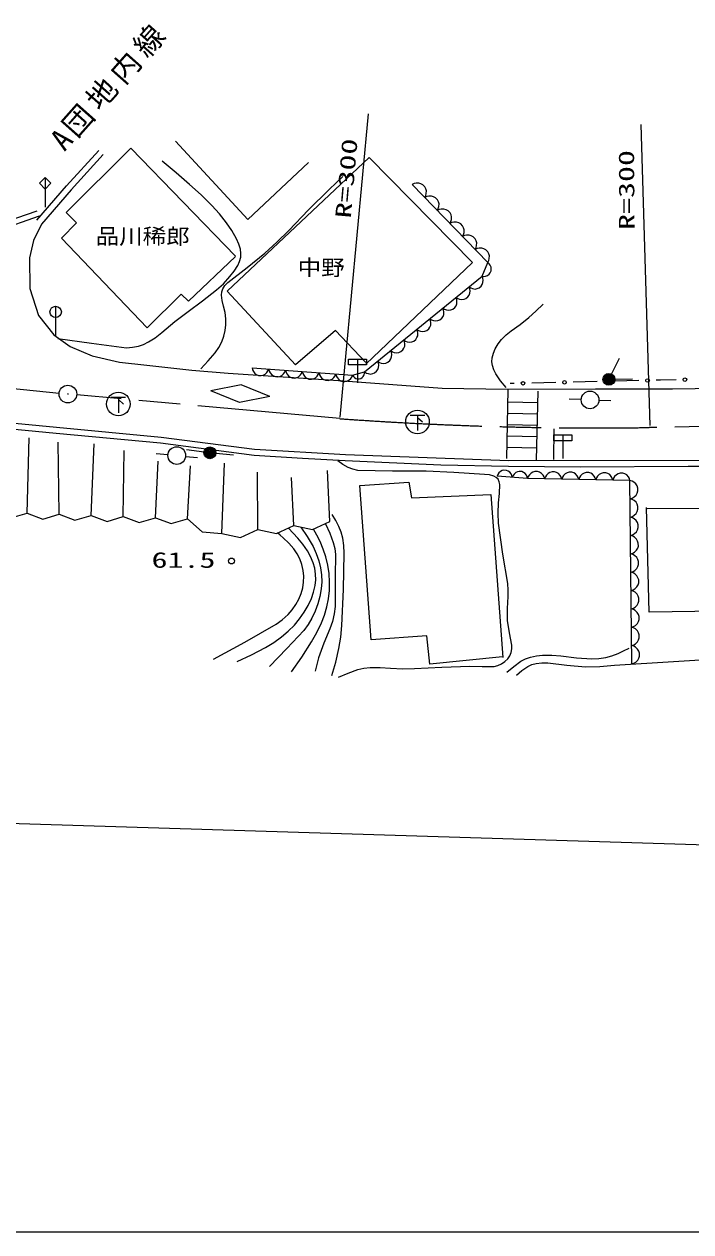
# Model space of a CAD drawing. Units: millimetres, scale not verified. Extents: x 62682 to 702682, y -6806 to 353194.
# Drawn here: x 393754 to 449916, y 178194 to 279985 of the extents above; entities that cross this region are included whole.
import ezdxf
from ezdxf.enums import TextEntityAlignment as Align

# ---------------------------------------------------------------- set-up
doc = ezdxf.new("R2010")
doc.units = ezdxf.units.MM
doc.header["$LTSCALE"] = 1000
doc.linetypes.add('CHAIN', pattern=[18.5, 12, -1.5, 3.5, -1.5])
for name, color, linetype, lineweight in [('M-BGD', 7, 'Continuous', 25), ('M-BMK', 2, 'CHAIN', 13), ('M-TTL-BAND', 7, 'Continuous', 25)]:
    doc.layers.add(name, color=color, linetype=linetype, lineweight=lineweight)
doc.styles.add('ＭＳ ゴシック', font='')
doc.styles.get('ＭＳ ゴシック').set_extended_font_data('MS Gothic')

# ---------------------------------------------------------------- blocks, each defined once
blk = doc.blocks.new('BUHIN1')
at = {"color": 7, "linetype": 'Continuous', "lineweight": 25}
for radius in [746, 22.5]:
    blk.add_circle((0, 0), radius, dxfattribs=at)
blk = doc.blocks.new('BUHIN4')
at = {"color": 7, "linetype": 'Continuous', "lineweight": 25}
blk.add_circle((0, 0), 249, dxfattribs=at)
blk = doc.blocks.new('BUHIN5')
at = {"color": 7, "linetype": 'Continuous', "lineweight": 25}
blk.add_circle((0, 0), 746, dxfattribs=at)
blk = doc.blocks.new('BUHIN6')
at = {"color": 7, "linetype": 'Continuous', "lineweight": 25}
for radius in [498, 440, 382, 322, 265, 195, 135, 77.5, 15]:
    blk.add_circle((0, 0), radius, dxfattribs=at)
blk = doc.blocks.new('BUHIN7')
at = {"color": 7, "linetype": 'Continuous', "lineweight": 25}
for p, q in [((-610, 570), (610, 570)), ((0, 570), (0, -730)), ((0, 375), (430, 0))]:
    blk.add_line(p, q, dxfattribs=at)
blk.add_circle((0, 0), 995, dxfattribs=at)
blk = doc.blocks.new('BUHIN16')
at = {"color": 7, "linetype": 'Continuous', "lineweight": 25}
blk.add_line((0, 2000), (0, 5), dxfattribs=at)
blk.add_lwpolyline([(-750, 2000), (750, 2000), (750, 1500), (-750, 1500)], close=True, dxfattribs=at)
blk = doc.blocks.new('BUHIN18')
at = {"color": 7, "linetype": 'Continuous', "lineweight": 25}
blk.add_line((0, 2494), (0, 0), dxfattribs=at)
blk.add_circle((0, 2012), 481, dxfattribs=at)
blk = doc.blocks.new('BUHIN34')
at = {"color": 7, "linetype": 'Continuous', "lineweight": 25}
blk.add_circle((0, 0), 149, dxfattribs=at)
blk = doc.blocks.new('BUHIN35')
at = {"color": 7, "linetype": 'Continuous', "lineweight": 25}
blk.add_circle((0, 0), 149, dxfattribs=at)
blk = doc.blocks.new('BUHIN37')
at = {"color": 7, "linetype": 'Continuous', "lineweight": 25}
blk.add_lwpolyline([(8, -773), (185, -713), (335, -619), (503, -466), (594, -295), (651, -113), (648, 126), (588, 308), (494, 477), (322, 626), (171, 713), (-8, 773)], dxfattribs=at)
blk = doc.blocks.new('BUHIN38')
at = {"color": 7, "linetype": 'Continuous', "lineweight": 25}
blk.add_lwpolyline([(719, -13), (668, 153), (584, 295), (447, 456), (290, 545), (122, 602), (-100, 606), (-270, 555), (-430, 472), (-573, 316), (-658, 177), (-719, 13)], dxfattribs=at)
blk = doc.blocks.new('BUHIN39')
at = {"color": 7, "linetype": 'Continuous', "lineweight": 25}
blk.add_lwpolyline([(644, -53), (608, 100), (541, 231), (427, 383), (291, 472), (144, 533), (-56, 549), (-211, 513), (-359, 448), (-496, 316), (-581, 197), (-644, 53)], dxfattribs=at)
blk = doc.blocks.new('BUHIN102')
at = {"color": 7, "linetype": 'Continuous', "lineweight": 25}
blk.add_lwpolyline([(531, -548), (617, -385), (660, -215), (677, 8), (626, 192), (542, 361), (378, 531), (212, 620), (30, 677), (-195, 667), (-362, 626), (-531, 548)], dxfattribs=at)
blk = doc.blocks.new('BUHIN104')
at = {"color": 7, "linetype": 'Continuous', "lineweight": 25}
blk.add_lwpolyline([(-550, -448), (-405, -541), (-252, -594), (-46, -628), (128, -595), (291, -531), (462, -392), (557, -246), (624, -81), (633, 127), (609, 286), (550, 448)], dxfattribs=at)
blk = doc.blocks.new('BUHIN106')
at = {"color": 7, "linetype": 'Continuous', "lineweight": 25}
blk.add_lwpolyline([(-706, 51), (-665, -115), (-590, -259), (-463, -424), (-314, -520), (-152, -585), (67, -601), (236, -560), (398, -486), (547, -341), (638, -209), (706, -51)], dxfattribs=at)

msp = doc.modelspace()

# ---------------------------------------------------------------- linework, layer by layer
at = {"layer": 'M-BGD'}
for p, q in [((420385, 246854), (422750, 272424)), ((445699, 271530), (446466, 246151)), ((406515, 270115), (412593, 263507)), ((397297, 264102), (402748, 269520)), ((397334, 266358), (400037, 269332)), ((400407, 268996), (397708, 266026)), ((402748, 269520), (411569, 260435)), ((410868, 257481), (422812, 268750)), ((422812, 268750), (431529, 259889)), ((412593, 263507), (417708, 268332)), ((394824, 263462), (397334, 266358)), ((397708, 266026), (395202, 263134)), ((432805, 259889), (426435, 266462)), ((382773, 260020), (394843, 264262)), ((395009, 263790), (382939, 259548)), ((398156, 263243), (397297, 264102)), ((395202, 263134), (394546, 261746)), ((396901, 261955), (398156, 263243)), ((394546, 261746), (394199, 260281)), ((404103, 254389), (396901, 261955)), ((394199, 260281), (394238, 257697)), ((411570, 260395), (407605, 256636)), ((431529, 259889), (422523, 251317)), ((432330, 258737), (432805, 259889)), ((422437, 250673), (432330, 258737)), ((394238, 257697), (394970, 255422)), ((406977, 257230), (404103, 254389)), ((407605, 256636), (406977, 257230)), ((416600, 251268), (410868, 257481)), ((394970, 255422), (396243, 253803)), ((396243, 253803), (397637, 252803)), ((419971, 254158), (416600, 251268)), ((422523, 251461), (419971, 254158)), ((397637, 252803), (399494, 252022)), ((399494, 252022), (401794, 251494)), ((401794, 251494), (404094, 251241)), ((443237, 250492), (443908, 251834)), ((404094, 251241), (407882, 250807)), ((407882, 250807), (410953, 250562)), ((410953, 250562), (420668, 249923)), ((412949, 251012), (421420, 250402)), ((421420, 250402), (422437, 250673)), ((412043, 249591), (409482, 249084)), ((414459, 248606), (412043, 249591)), ((420668, 249923), (428959, 249292)), ((435039, 249700), (434684, 249692)), ((438538, 249779), (436508, 249733)), ((442037, 249857), (440008, 249812)), ((445536, 249936), (443507, 249891)), ((443513, 250060), (445012, 250104)), ((447360, 249978), (447006, 249970)), ((448682, 250005), (447360, 249978)), ((448377, 249254), (459218, 249406)), ((370806, 248456), (396484, 246014)), ((411899, 248098), (409482, 249084)), ((414459, 248606), (411899, 248098)), ((428959, 249292), (434460, 249223)), ((434405, 243367), (434533, 249183)), ((434460, 249223), (441884, 249254)), ((436928, 243239), (437056, 249055)), ((440674, 248342), (439675, 248384)), ((441884, 249254), (448377, 249254)), ((376167, 247397), (396437, 245517)), ((434510, 248153), (437035, 248098)), ((442173, 248291), (443173, 248265)), ((434489, 247196), (437014, 247140)), ((396437, 245517), (405231, 244689)), ((396484, 246014), (405286, 245186)), ((434468, 246239), (436993, 246183)), ((438382, 245890), (438339, 243282)), ((393996, 238769), (394182, 245111)), ((396699, 238673), (396614, 244756)), ((399402, 238576), (399656, 244604)), ((405231, 244689), (413116, 243669)), ((405286, 245186), (413163, 244167)), ((434426, 244324), (436951, 244269)), ((434447, 245282), (436972, 245226)), ((402104, 238479), (402190, 244046)), ((405864, 243688), (404868, 243771)), ((407358, 243551), (408353, 243452)), ((408904, 243918), (407416, 244104)), ((409899, 243815), (411394, 243690)), ((413116, 243669), (417198, 243390)), ((413163, 244167), (420812, 243704)), ((417198, 243390), (420788, 243204)), ((420812, 243704), (434573, 243218)), ((404807, 238383), (405038, 243151)), ((407510, 238286), (407770, 242754)), ((410407, 237044), (410634, 242975)), ((419514, 238079), (419315, 242358)), ((420788, 243204), (428851, 242840)), ((428851, 242840), (434564, 242718)), ((434564, 242718), (440627, 242678)), ((434573, 243218), (461005, 243233)), ((440627, 242678), (449681, 242726)), ((449681, 242726), (461010, 242733)), ((413443, 237389), (413410, 242226)), ((416479, 237734), (416275, 241785)), ((422042, 241086), (426161, 241373)), ((426161, 241373), (426376, 240047)), ((436165, 241682), (433588, 241893)), ((444789, 241525), (436165, 241682)), ((444947, 226064), (444789, 241525)), ((422973, 228084), (422042, 241086)), ((426376, 240047), (433074, 240334)), ((433074, 240334), (434077, 226615)), ((446392, 230437), (446172, 239235)), ((392629, 238367), (393996, 238769)), ((393996, 238769), (395332, 238271)), ((395332, 238271), (396699, 238673)), ((396699, 238673), (398034, 238174)), ((398034, 238174), (399402, 238576)), ((399402, 238576), (400737, 238077)), ((400737, 238077), (402104, 238479)), ((402104, 238479), (403440, 237981)), ((403440, 237981), (404807, 238383)), ((404807, 238383), (406142, 237884)), ((406142, 237884), (407510, 238286)), ((407510, 238286), (408751, 237182)), ((446235, 239172), (458508, 239204)), ((408751, 237182), (410407, 237044)), ((411983, 236711), (413443, 237389)), ((413443, 237389), (415018, 237056)), ((415018, 237056), (416479, 237734)), ((416479, 237734), (418054, 237401)), ((418054, 237401), (419514, 238079)), ((410407, 237044), (411983, 236711)), ((458602, 230594), (446392, 230437)), ((427665, 228442), (422973, 228084)), ((427916, 226042), (427665, 228442)), ((434041, 226651), (427916, 226042)), ((358595, 213683), (598863, 206252))]:
    msp.add_line(p, q, dxfattribs=at)
for points in [[(396589, 253502), (399432, 253085), (402377, 252714), (402883, 252746), (403380, 252839), (403819, 252988), (404239, 253195), (404799, 253557), (405351, 253986), (406450, 254912), (407559, 255767), (408781, 256653), (409960, 257582), (410534, 258111), (411086, 258702), (411449, 259162), (411757, 259648), (411907, 259982), (411999, 260334), (412017, 260664), (411974, 261008), (411848, 261439), (411654, 261878), (411247, 262579), (410795, 263237), (410202, 263990), (409577, 264689), (408660, 265598), (407695, 266469), (406552, 267456), (405390, 268439)], [(395530, 267070), (395049, 266582), (395530, 266070), (396011, 266582), (395530, 267070), (395530, 264570)], [(408624, 250934), (409263, 251595), (409846, 252286), (410152, 252736), (410405, 253214), (410579, 253677), (410697, 254163), (410754, 254655), (410751, 255158), (410681, 255686), (410549, 256212), (410425, 256693), (410368, 257150), (410396, 257417), (410484, 257670), (410661, 257954), (410900, 258220), (412545, 259469), (414030, 260671), (415046, 261598), (416039, 262585), (417715, 264336), (419444, 266055), (420027, 266600), (420613, 267140)], [(432330, 258737), (432481, 258726), (432621, 258748), (432794, 258809), (432916, 258907), (433015, 259024), (433088, 259203), (433101, 259356), (433084, 259511), (433003, 259676), (432918, 259788), (432805, 259889)], [(434358, 249371), (433895, 249931), (433494, 250510), (433317, 250860), (433203, 251221), (433165, 251537), (433188, 251872), (433281, 252248), (433440, 252628), (433681, 253037), (433973, 253412), (434361, 253794), (434785, 254127), (435542, 254662), (436268, 255249), (436872, 255805), (437470, 256389)], [(421420, 250402), (421489, 250295), (421577, 250212), (421706, 250127), (421834, 250096), (421963, 250089), (422121, 250131), (422230, 250201), (422326, 250292), (422395, 250430), (422427, 250545), (422437, 250673)], [(420241, 224940), (421041, 225290), (421861, 225583), (422369, 225705), (422897, 225769), (423754, 225765), (424627, 225700), (425641, 225651), (426640, 225662), (428927, 225801), (431305, 225884), (432335, 225841), (433339, 225857), (433664, 225934), (433972, 226068), (434250, 226260), (434492, 226502), (434667, 226754), (434789, 227036), (434845, 227339), (434841, 227652), (434632, 228673), (434480, 229718), (434469, 230737), (434517, 231749), (434539, 232287), (434501, 232828), (434087, 235326), (433718, 237934), (433691, 238764), (433724, 239634), (433807, 240434), (433825, 241171), (433773, 241422), (433671, 241631), (433528, 241776), (433328, 241885), (432957, 241986), (432531, 242037), (429963, 242209), (427633, 242308), (424787, 242310), (421876, 242374), (421451, 242464), (421048, 242611), (420604, 242864), (420180, 243167)], [(419667, 225085), (420000, 226217), (420275, 227371), (420421, 228327), (420508, 229292), (420646, 232335), (420724, 235389), (420690, 236033), (420596, 236673), (420459, 237166), (420264, 237642), (420003, 238149), (419712, 238656)], [(411692, 226274), (412896, 226829), (414077, 227438), (414774, 227862), (415440, 228338), (415999, 228811), (416518, 229329), (416959, 229853), (417354, 230414), (417678, 230977), (417949, 231572), (418135, 232112), (418260, 232663), (418313, 233151), (418305, 233638), (418232, 234119), (418099, 234592), (417887, 235105), (417616, 235605), (417239, 236155), (416820, 236662), (416421, 237092), (416010, 237511)], [(417068, 237599), (417600, 236800), (418086, 235960), (418358, 235367), (418578, 234741), (418718, 234166), (418800, 233582), (418818, 232991), (418776, 232389), (418669, 231753), (418502, 231129), (418277, 230513), (417995, 229915), (417679, 229383), (417314, 228887), (415868, 227365), (414424, 225834)], [(416274, 225393), (417148, 226636), (417972, 227914), (418416, 228702), (418806, 229517), (419062, 230180), (419263, 230870), (419395, 231548), (419468, 232236), (419482, 232949), (419436, 233672), (419332, 234378), (419167, 235082), (418952, 235738), (418678, 236381), (418410, 236905), (418125, 237423)], [(419139, 237863), (419493, 237089), (419790, 236295), (419914, 235800), (419981, 235285), (419941, 233419), (419960, 231542), (419946, 230908), (419871, 230276), (419716, 229646), (419502, 229026), (418998, 227804), (418553, 226566), (418400, 226008), (418258, 225437)], [(409709, 226451), (412339, 227884), (414990, 229399), (415502, 229782), (415980, 230215), (416337, 230616), (416651, 231059), (416900, 231512), (417099, 232000), (417228, 232469), (417299, 232962), (417307, 233451), (417253, 233949), (417140, 234437), (416966, 234914), (416741, 235353), (416466, 235756), (416041, 236244), (415567, 236695), (415331, 236902), (415085, 237114)], [(434418, 225369), (434995, 225855), (435594, 226282), (435988, 226490), (436404, 226642), (436907, 226753), (437429, 226806), (438194, 226805), (438975, 226742), (440286, 226588), (441574, 226497), (442166, 226516), (442745, 226596), (443273, 226737), (443792, 226938), (444257, 227156), (444729, 227394)], [(435216, 225124), (435687, 225516), (436176, 225847), (436523, 226005), (436897, 226108), (437376, 226164), (437873, 226161), (439458, 225957), (441044, 225813), (442260, 225852), (443474, 225951), (448446, 226267), (453435, 226562), (455390, 226675), (457344, 226789)]]:
    msp.add_lwpolyline(points, dxfattribs=at)
at = {"layer": 'M-BMK'}
for p, q in [((349984, 253707), (396689, 248885)), ((420338, 246733), (398182, 248740)), ((497554, 246944), (446407, 245986))]:
    msp.add_line(p, q, dxfattribs=at)
msp.add_arc((441953, 545953), 300000, 265.86823, 270.85081, dxfattribs=at)
at = {"layer": 'M-TTL-BAND'}
msp.add_line((62682, 178194), (601682, 178194), dxfattribs=at)

# ---------------------------------------------------------------- block references
at = {"layer": 'M-BGD'}
for name, p in [('BUHIN102', (426966, 265914)), ('BUHIN102', (428027, 264819)), ('BUHIN102', (429089, 263723)), ('BUHIN102', (430151, 262628)), ('BUHIN102', (431212, 261532)), ('BUHIN102', (432274, 260437)), ('BUHIN104', (431781, 258289)), ('BUHIN104', (430681, 257393)), ('BUHIN104', (429582, 256497)), ('BUHIN18', (396404, 253715)), ('BUHIN104', (428483, 255601)), ('BUHIN104', (427383, 254705)), ('BUHIN104', (426284, 253809)), ('BUHIN104', (424086, 252017)), ('BUHIN104', (425185, 252913)), ('BUHIN16', (421831, 249757)), ('BUHIN104', (422986, 251121)), ('BUHIN106', (413655, 250961)), ('BUHIN106', (415067, 250859)), ('BUHIN106', (416479, 250758)), ('BUHIN106', (417891, 250656)), ('BUHIN106', (419302, 250554)), ('BUHIN106', (420714, 250453)), ('BUHIN6', (443013, 250045)), ('BUHIN1', (397435, 248808)), ('BUHIN35', (435774, 249716)), ('BUHIN35', (439273, 249795)), ('BUHIN35', (442772, 249874)), ('BUHIN35', (446271, 249953)), ('BUHIN34', (449416, 250021)), ('BUHIN7', (401691, 247968)), ('BUHIN5', (441423, 248311)), ('BUHIN7', (426890, 246459)), ('BUHIN16', (439136, 243375)), ('BUHIN5', (406612, 243626)), ('BUHIN6', (409401, 243856)), ('BUHIN39', (434232, 241840)), ('BUHIN39', (435521, 241735)), ('BUHIN38', (436884, 241669)), ('BUHIN38', (438321, 241643)), ('BUHIN38', (439758, 241617)), ('BUHIN38', (441196, 241590)), ('BUHIN38', (442633, 241564)), ('BUHIN38', (444071, 241538)), ('BUHIN37', (444797, 240752)), ('BUHIN37', (444813, 239206)), ('BUHIN37', (444829, 237660)), ('BUHIN37', (444845, 236113)), ('BUHIN37', (444860, 234567)), ('BUHIN4', (411220, 234737)), ('BUHIN37', (444876, 233021)), ('BUHIN37', (444892, 231475)), ('BUHIN37', (444908, 229929)), ('BUHIN37', (444923, 228383)), ('BUHIN37', (444939, 226837))]:
    msp.add_blockref(name, p, dxfattribs=at)

# ---------------------------------------------------------------- texts
at = {"layer": 'M-BGD', "style": 'ＭＳ ゴシック', "width": 1.5}
for rotation, p in [(85.1, (421663, 263539)), (90.3, (445571, 262644))]:
    msp.add_text('R=300', height=1320, rotation=rotation, dxfattribs=at).set_placement(p, align=Align.BOTTOM_LEFT)
at = {"layer": 'M-BGD', "style": 'ＭＳ ゴシック'}
for s, width, p in [('品川稀郎', 1.1, (399780, 261049)), ('中野', 1.1, (416793, 258409)), ('61.5', 1.5, (404483, 233767))]:
    msp.add_text(s, height=1320, dxfattribs=dict(at, width=width)).set_placement(p, align=Align.BOTTOM_LEFT)
at = {"layer": 'M-BGD', "insert": (397309, 269059), "char_height": 1833, "attachment_point": 7, "rotation": 48.4, "style": 'ＭＳ ゴシック'}
msp.add_mtext('\\T1.2;A団地内線', dxfattribs=at)

doc.saveas('drawing.dxf')
